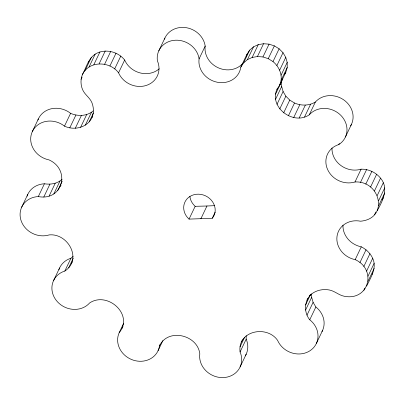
<?xml version="1.0" encoding="UTF-8"?>
<svg xmlns="http://www.w3.org/2000/svg" width="405" height="405" viewBox="0 0 405 405"><rect width="100%" height="100%" fill="white"/><g stroke="black" fill="none" stroke-linecap="round" stroke-linejoin="round"><path stroke-width="0.61" d="M246.169 335.75L246.179 339.157L240.074 351.955A21.424 19.222 25.5 0 1 223.454 377.587A21.424 19.222 25.5 0 1 199.802 353.813C197.615 334.859 168.085 327.731 159.509 345.794A21.424 19.222 25.5 0 1 133.25 360.141A21.424 19.222 25.5 0 1 119.202 332.662C134.055 314.66 107.522 290.982 89.642 302.95A21.424 19.222 25.5 0 1 56.27 300.399A21.424 19.222 25.5 0 1 64.835 271.046C82.655 259.392 68.05 233.017 49.202 234.91A21.424 19.222 25.5 0 1 20.807 219.718A21.424 19.222 25.5 0 1 38.318 196.577C62.805 201.265 70.91 169.715 49.02 159.894A21.424 19.222 25.5 0 1 32.268 131.711A21.424 19.222 25.5 0 1 64.481 126.137C74.064 130.719 87.227 127.697 91.935 117.637C93.955 112.838 93.823 107.462 91.9 102.652C89.773 97.468 84.615 94.643 82.493 89.465C80.57 84.655 80.438 79.279 82.458 74.48C86.3 67.534 88.189 58.801 95.17 54.148C104.713 48.251 117.87 51.359 124.669 60.016A21.424 19.222 25.5 0 0 159.2 68.804M88.209 62.886L88.563 61.681M240.074 351.955C237.254 330.804 266.784 324.744 277.577 340.347A21.424 19.222 25.5 0 0 309.83 350.851A21.424 19.222 25.5 0 0 309.754 319.783C303.056 311.668 304.358 298.298 313.571 292.623C318.249 289.838 323.777 289.023 329.108 289.934C334.758 290.927 338.838 295.316 344.483 296.308C368.97 300.996 377.075 269.447 355.185 259.63A21.424 19.222 25.5 0 1 337.026 236.272A21.424 19.222 25.5 0 1 360.582 221.216C389.286 218.508 380.614 180.508 354.998 181.972A21.424 19.222 25.5 0 1 327.488 169.27A21.424 19.222 25.5 0 1 338.808 144.555A21.424 19.222 25.5 0 0 340.808 115.329A21.424 19.222 25.5 0 0 309.253 114.843C292.962 125.889 267.897 106.5 277.491 88.234M276.964 89.348L279.698 85.131L281.105 80.301L287.211 67.508L287.196 62.395L285.763 57.348L283.009 52.711L279.116 48.803L274.357 45.881L269.047 44.15L263.559 43.73L258.258 44.651L253.51 46.843L249.637 50.159L246.903 54.376L240.798 67.174A21.424 19.222 25.5 0 1 217.242 82.225A21.424 19.222 25.5 0 1 199.083 58.872A21.424 19.222 25.5 0 0 175.441 40.211A21.424 19.222 25.5 0 0 157.388 60.796A21.424 19.222 25.5 0 1 146.068 85.511A21.424 19.222 25.5 0 1 118.564 72.814C110.008 61.074 89.054 60.482 82.458 74.48M275.552 94.178L281.657 81.385L282.361 78.97M279.698 85.131L285.798 72.338L287.211 67.508M377.237 210.575C382.811 200.774 389.063 188.305 380.548 178.154C375.845 172.363 368.56 168.986 361.098 169.174A21.424 19.222 25.5 0 1 331.994 148.002M366.631 286.082C370.707 277.592 377.207 267.983 372.696 258.299C370.337 253.267 366.252 249.293 361.29 246.832A21.424 19.222 25.5 0 1 342.974 225.165M32.268 131.711L38.369 118.918M85.192 70.262L91.297 57.464M81.051 79.304L82.109 77.082M21.657 207.223L27.763 194.425M89.065 66.941L95.17 54.148M64.481 126.137L70.586 113.339C77.795 116.493 87.07 116.311 93.15 110.904M93.813 64.749L99.919 51.951M99.114 63.833L105.219 51.035M69.787 127.864L75.892 115.066M38.318 196.577L44.418 183.784C50.569 184.781 57.49 183.708 62.112 179.248M104.606 64.253L110.707 51.455M75.279 128.284L81.38 115.486M43.806 196.997L49.911 184.199M80.58 127.367L86.68 114.569M109.912 65.98L116.017 53.187M49.106 196.081L55.212 183.283M85.328 125.175L91.429 112.377M53.855 193.889L59.96 181.091M89.201 121.854L93.444 112.954M114.671 68.901L120.776 56.103M91.935 117.637L92.467 116.524M57.728 190.568L62.238 181.111M60.461 186.351L60.993 185.242M118.564 72.814L124.669 60.016M158.785 50.853L164.891 38.06M53.48 280.776L59.581 267.978M64.835 271.046L70.941 258.253L73.092 256.411M68.708 267.73L73.219 258.274M71.442 263.513L72.242 261.843M199.083 58.872L205.183 46.079A21.424 19.222 25.5 0 0 186.356 27.707A21.424 19.222 25.5 0 0 164.41 39.214M240.798 67.174L243.532 62.957L249.637 50.159M243.532 62.957L247.404 59.636L253.51 46.843M119.202 332.662L123.712 323.205M121.935 328.445L122.993 326.222M247.404 59.636L252.153 57.444L258.258 44.651M252.153 57.444L257.453 56.528L263.559 43.73M257.453 56.528L262.946 56.948L269.047 44.15M189.049 219.11A16.053 14.408 25.5 0 1 186.74 199.219A16.053 14.408 25.5 0 1 207.633 197.002A16.053 14.408 25.5 0 1 213.582 216.503L212.235 218.275L189.049 219.11L195.154 206.312A16.053 14.408 25.5 0 1 189.869 196.364M262.946 56.948L268.252 58.674L274.357 45.881M281.105 80.301C281.951 73.128 278.534 66.086 273.01 61.595L279.116 48.803M200.86 218.801L206.96 206.003L214.544 205.654M276.904 65.509L283.009 52.711M279.663 70.146L285.763 57.348M212.235 218.275L215.151 212.154M281.095 75.193L287.196 62.395M275.567 99.291L281.667 86.493L281.657 81.385M159.509 345.794L160.041 344.68M158.097 350.624L162.876 340.61M277 104.338L283.1 91.54L281.667 86.493M279.754 108.975L285.859 96.177L283.1 91.54M283.647 112.884L289.752 100.091L285.859 96.177M288.406 115.805L294.511 103.012C301.153 105.938 309.076 105.857 315.358 102.05A21.424 19.222 25.5 0 1 343.425 99.655A21.424 19.222 25.5 0 1 350.644 125.889M293.716 117.536L299.816 104.738M299.204 117.951L305.309 105.158M304.504 117.035L310.61 104.242M309.253 114.843L315.358 102.05M241.471 342.012L242.534 339.785M240.064 346.842L244.574 337.385M338.808 144.555L339.339 143.441M345.419 137.022L351.52 124.224M240.109 366.94L246.215 354.147M354.998 181.972L361.098 169.174M360.485 182.387L366.591 169.594M306.96 300.156L307.759 298.49M309.698 295.939L310.225 294.83M305.552 304.985L310.594 294.415M305.567 310.098L311.668 297.305L311.663 293.893M365.791 184.118L371.896 171.32M307 315.146L313.1 302.348L311.668 297.305M370.555 187.039L376.655 174.241M309.754 319.783L315.859 306.985L313.1 302.348M374.443 190.947L380.548 178.154M377.202 195.585L383.302 182.792M378.634 200.632L384.74 187.834M378.645 205.745L384.75 192.947M374.503 214.792L375.83 212.007M355.185 259.63L361.29 246.832M316.437 343.318L322.542 330.52M359.949 262.546L366.049 249.753M363.837 266.46L369.942 253.662M366.596 271.097L372.696 258.299M368.029 276.144L374.129 263.346M368.039 281.257L374.144 268.459M363.898 290.299L364.956 288.076M284.432 74.444L285.798 72.338M381.976 199.888L383.343 197.777M372.048 274.342L372.732 273.289M195.154 206.312L206.96 206.003M268.252 58.674L273.01 61.595M289.752 100.091L294.511 103.012M242.757 63.423A21.424 19.222 25.5 0 1 218.037 67.701A21.424 19.222 25.5 0 1 205.183 46.079M246.903 54.376A21.424 19.222 25.5 0 1 246.372 56.847M315.859 306.985A21.424 19.222 25.5 0 1 321.98 331.639M246.179 339.157A21.424 19.222 25.5 0 1 245.339 355.813M58.892 269.735A21.424 19.222 25.5 0 1 70.941 258.253M27.074 196.182A21.424 19.222 25.5 0 1 44.418 183.784M37.888 120.072A21.424 19.222 25.5 0 1 70.586 113.339"/></g></svg>
